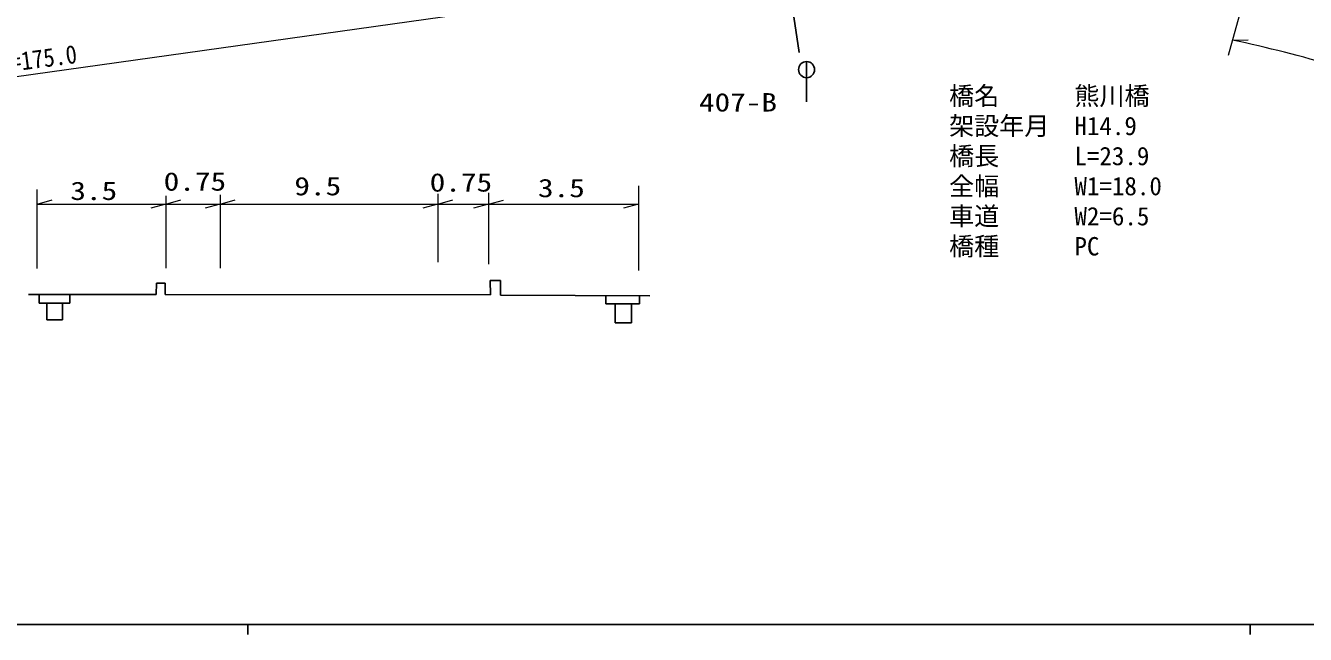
# Model space of a CAD drawing. Units: millimetres, scale not verified. Extents: x 40000 to 680000, y 20000 to 380000.
# Drawn here: x 145819 to 273522, y 204000 to 264706 of the extents above; entities that cross this region are included whole.
import ezdxf
from ezdxf.enums import TextEntityAlignment as Align

# ---------------------------------------------------------------- set-up
doc = ezdxf.new("R2010")
doc.units = ezdxf.units.MM
doc.header["$LTSCALE"] = 1000
for name, color, linetype, lineweight in [('M-BGD', 7, 'Continuous', 25), ('M-STR-HTXT', 7, 'Continuous', 13), ('M-STR-STRC', 7, 'Continuous', 25), ('M-TTL-BAND', 7, 'Continuous', 25)]:
    doc.layers.add(name, color=color, linetype=linetype, lineweight=lineweight)
doc.styles.add('ＭＳ ゴシック', font='')
doc.styles.get('ＭＳ ゴシック').set_extended_font_data('MS Gothic')

msp = doc.modelspace()

# ---------------------------------------------------------------- linework, layer by layer
at = {"layer": 'M-BGD'}
for p, q in [((158843, 237896), (158881, 239040)), ((158881, 239040), (159758, 239040)), ((159758, 239040), (159747, 237877)), ((192206, 237845), (192187, 239291)), ((192187, 239291), (193202, 239291)), ((193202, 239291), (193202, 237826)), ((146101, 237896), (158843, 237896)), ((147163, 237045), (147163, 237896)), ((150249, 237896), (150249, 237045)), ((159747, 237877), (192206, 237845)), ((193202, 237826), (208105, 237753)), ((203733, 237775), (203733, 236947)), ((207093, 236947), (207073, 237758)), ((150249, 237045), (147163, 237045)), ((147925, 237045), (147925, 235365)), ((149487, 235365), (149487, 237045)), ((203733, 236947), (207093, 236947)), ((204632, 235072), (204632, 236947)), ((206292, 236947), (206292, 235072)), ((147925, 235365), (149487, 235365)), ((206292, 235072), (204632, 235072))]:
    msp.add_line(p, q, dxfattribs=at)
at = {"layer": 'M-STR-HTXT'}
for p, q in [((265836, 261768), (274405, 292224)), ((71327, 249298), (245479, 273744)), ((266255, 263258), (267813, 263301)), ((146982, 240485), (146982, 248354)), ((165246, 247829), (165246, 240533)), ((186945, 247921), (186945, 241102)), ((192000, 248017), (192000, 240911)), ((206982, 248727), (206982, 240286)), ((146982, 246913), (148482, 247333)), ((146982, 246913), (206982, 246913)), ((159810, 246913), (158310, 246493)), ((159810, 247734), (159810, 240533)), ((159810, 246913), (161310, 247333)), ((165246, 246913), (163746, 246493)), ((165246, 246913), (166746, 247333)), ((186945, 246913), (185445, 246493)), ((186945, 246913), (188445, 247333)), ((192000, 246913), (190500, 246493)), ((192000, 246913), (193510, 247293)), ((206982, 246913), (205478, 246510))]:
    msp.add_line(p, q, dxfattribs=at)
msp.add_arc((238803, 133489), 132640, 68.87884, 78.05534, dxfattribs=at)
at = {"layer": 'M-STR-STRC'}
for p, q in [((217934, 296060), (223001, 262009)), ((223748, 261115), (223748, 257115))]:
    msp.add_line(p, q, dxfattribs=at)
msp.add_circle((223748, 260315), 800, dxfattribs=at)
at = {"layer": 'M-TTL-BAND'}
for p, q in [((40000, 205000), (579000, 205000)), ((168000, 205000), (168000, 204000)), ((268000, 205000), (268000, 204000))]:
    msp.add_line(p, q, dxfattribs=at)

# ---------------------------------------------------------------- texts
at = {"layer": 'M-STR-HTXT', "style": 'ＭＳ ゴシック', "width": 0.9}
msp.add_text('側\u3000溝\u3000L=175.0', height=1833, rotation=7.6, dxfattribs=at).set_placement((134410, 258223), align=Align.BOTTOM_LEFT)
at = {"layer": 'M-STR-HTXT', "style": 'ＭＳ ゴシック'}
for s, p in [('橋名\u3000\u3000\u3000熊川橋', (237972, 256237)), ('架設年月\u3000H14.9', (237972, 253237)), ('橋長\u3000\u3000\u3000L=23.9', (237972, 250237)), ('全幅\u3000\u3000\u3000W1=18.0', (237972, 247237)), ('車道\u3000\u3000\u3000W2=6.5', (237972, 244237)), ('橋種\u3000\u3000\u3000PC', (237972, 241237))]:
    msp.add_text(s, height=1833, dxfattribs=at).set_placement(p, align=Align.BOTTOM_LEFT)
at = {"layer": 'M-STR-HTXT', "style": 'ＭＳ ゴシック', "width": 1.25}
for s, p in [('3.5', (150283, 246767)), ('0.75', (159597, 247698)), ('9.5', (172636, 247233)), ('0.75', (186141, 247605)), ('3.5', (196945, 247046))]:
    msp.add_text(s, height=1833, dxfattribs=at).set_placement(p, align=Align.BOTTOM_LEFT)
at = {"layer": 'M-STR-STRC', "style": 'ＭＳ ゴシック', "width": 1.25}
msp.add_text('407-B', height=1833, dxfattribs=at).set_placement((213007, 255590), align=Align.BOTTOM_LEFT)

doc.saveas('drawing.dxf')
